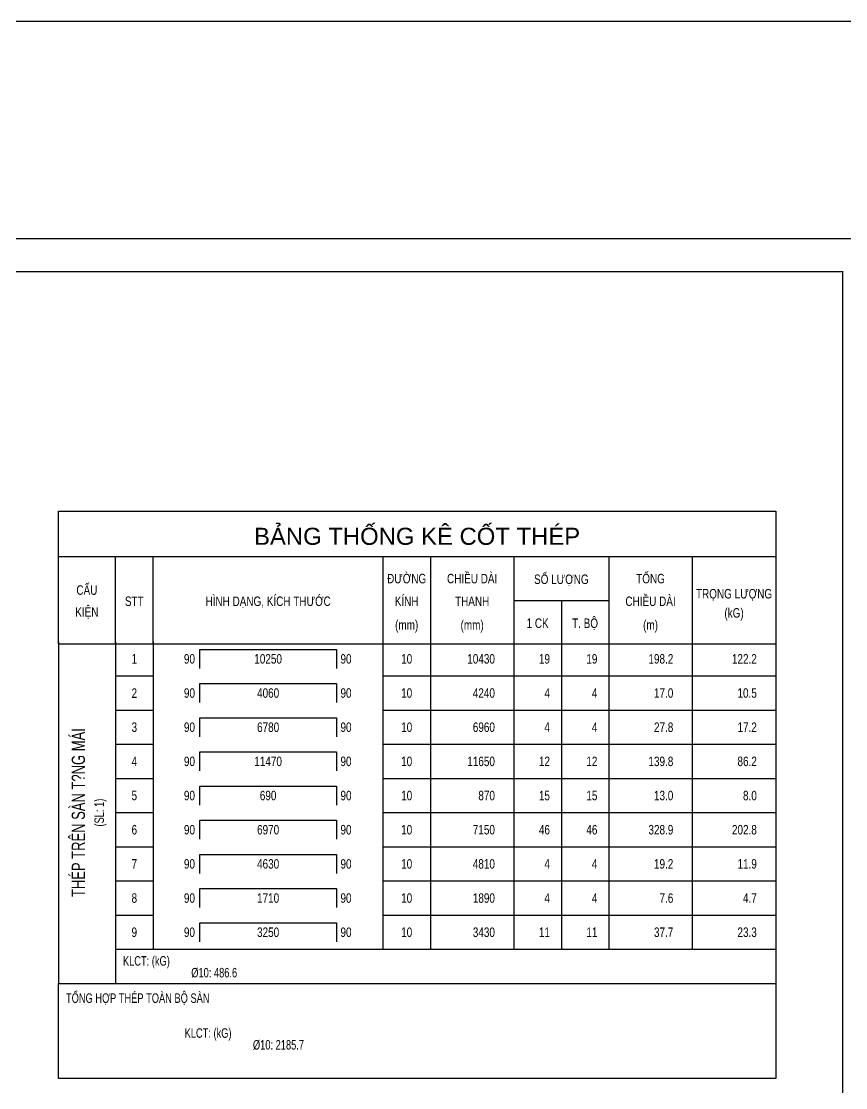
# Model space of a CAD drawing. Extents: x -1855204 to -1466800, y -1308584 to -996495.
# Drawn here: x -1683617 to -1666243, y -1253651 to -1231183 of the extents above; entities that cross this region are included whole.
import ezdxf
from ezdxf.enums import TextEntityAlignment as Align

# ---------------------------------------------------------------- set-up
doc = ezdxf.new("R2010")
doc.units = 0
doc.header["$LTSCALE"] = 150
doc.layers.get('Defpoints').update_dxf_attribs({"lineweight": 18})
for name, color, linetype, lineweight in [('05.Text', 253, 'Continuous', 18), ('11.Khung bo', 32, 'Continuous', 50), ('12.Khung', 36, 'Continuous', 25), ('KCVN-THAY', 7, 'Continuous', 25), ('LS-THAY', 7, 'Continuous', 20)]:
    doc.layers.add(name, color=color, linetype=linetype, lineweight=lineweight)
for name, color, linetype in [('STEEL', 4, 'Continuous'), ('TEXT_SLCK', 3, 'Continuous'), ('TEXT_TCK', 3, 'Continuous'), ('TEXT_THCT', 2, 'Continuous'), ('TEXT_TK', 2, 'Continuous'), ('THONGKE', 5, 'Continuous')]:
    doc.layers.add(name, color=color, linetype=linetype)
doc.styles.add('BIGTEXT', font='arial.ttf', dxfattribs={"width": 0.7})
doc.styles.add('SMTEXT', font='arial.ttf', dxfattribs={"width": 0.7})

# ---------------------------------------------------------------- blocks, each defined once
blk = doc.blocks.new('TK_9')
at = {"layer": 'STEEL'}
for p, q in [((22.25, 7), (58.25, 7)), ((22.25, 2), (22.25, 7)), ((58.25, 7), (58.25, 2))]:
    blk.add_line(p, q, dxfattribs=at)
at = {"layer": 'TEXT_TK', "style": 'SMTEXT', "width": 0.75}
for tag, p in [('SH', (5, 4.5)), ('L2', (40.25, 4.5)), ('DK', (76.75, 4.5))]:
    blk.add_attdef(tag, text='', height=2.5, dxfattribs=at).set_placement(p, align=Align.MIDDLE)
for tag, p in [('L1', (20.98, 4.5)), ('DAI', (100, 4.5)), ('SL1', (114.5, 4.5)), ('SLA', (127, 4.5)), ('DT', (147, 4.5)), ('TL', (169, 4.5))]:
    blk.add_attdef(tag, text='', height=2.5, dxfattribs=at).set_placement(p, align=Align.MIDDLE_RIGHT)
blk.add_attdef('L3', text='', height=2.5, dxfattribs=at).set_placement((59.31, 4.5), align=Align.MIDDLE_LEFT)
blk = doc.blocks.new('*U4')
at = {"layer": 'KCVN-THAY', "color": 140}
blk.add_lwpolyline([(214871.76, 86966.68), (215381.8, 86966.68), (215381.8, 86579.68), (214871.76, 86579.68)], close=True, dxfattribs=at)
blk = doc.blocks.new('100')
at = {"layer": '11.Khung bo', "const_width": 26.7}
blk.add_lwpolyline([(1860913, -945240), (1860913, -916940), (1896063, -916940), (1896063, -945240)], close=True, dxfattribs=at)
at = {"layer": '12.Khung', "color": 1}
blk.add_lwpolyline([(1901579, -945940), (1901579, -916240), (1859580, -916240), (1859580, -945940)], close=True, dxfattribs=at)
blk = doc.blocks.new('THONGKE_TITLE')
at = {"layer": 'TEXT_TK'}
for p, q in [((0, -35), (0, 0)), ((0, 0), (189, 0)), ((189, 0), (189, -35)), ((0, -12), (189, -12)), ((15, -35), (15, -12)), ((25, -35), (25, -12)), ((85.5, -12), (85.5, -35)), ((98, -12), (98, -35)), ((120, -12), (120, -35)), ((145, -12), (145, -35)), ((167, -12), (167, -35)), ((120, -23.56), (145, -23.56)), ((132.5, -23.56), (132.5, -35)), ((0, -35), (189, -35))]:
    blk.add_line(p, q, dxfattribs=at)
at = {"layer": 'TEXT_TK', "color": 4, "style": 'BIGTEXT'}
blk.add_text('BẢNG THỐNG KÊ CỐT THÉP', height=4.5, dxfattribs=at).set_placement((94.5, -6), align=Align.MIDDLE)
at = {"layer": 'TEXT_TK', "style": 'SMTEXT', "width": 0.75}
for s, p in [('ĐƯỜNG', (91.75, -19.04)), ('CHIỀU DÀI', (109, -19.04)), ('SỐ LƯỢNG', (132.5, -19.22)), ('TỔNG', (156, -19.04)), ('CẤU', (7.5, -22.06)), ('HÌNH DẠNG, KÍCH THƯỚC', (55.25, -25.01)), ('KÍNH', (91.75, -25.01)), ('CHIỀU DÀI', (156, -25.01)), ('TRỌNG LƯỢNG', (178, -23.03)), ('KIỆN', (7.5, -27.84)), ('STT', (20, -25.01)), ('THANH', (109, -25.01)), ('T. BỘ', (138.75, -30.79)), ('(kG)', (178, -28.08)), ('(mm)', (91.75, -31.24)), ('(mm)', (109, -31.24)), ('1 CK', (126.25, -30.79)), ('(m)', (156, -31.24))]:
    blk.add_text(s, height=2.5, dxfattribs=at).set_placement(p, align=Align.CENTER)

msp = doc.modelspace()

# ---------------------------------------------------------------- linework, layer by layer
at = {"layer": 'LS-THAY', "color": 140}
msp.add_lwpolyline([(-1855203.4, -1192482.8), (-1466800.4, -1192482.3), (-1466800.4, -1231183.1), (-1855203.4, -1231183.1)], close=True, dxfattribs=at)
at = {"layer": 'TEXT_TK'}
for p, q in [((-1682835.2, -1244255.5), (-1682835.2, -1251455.5)), ((-1681635.2, -1244255.5), (-1681635.2, -1251455.5)), ((-1680835.2, -1244255.5), (-1680835.2, -1250735.5)), ((-1675995.2, -1244255.5), (-1675995.2, -1250735.5)), ((-1674995.2, -1244255.5), (-1674995.2, -1250735.5)), ((-1673235.2, -1244255.5), (-1673235.2, -1250735.5)), ((-1672235.2, -1244255.5), (-1672235.2, -1250735.5)), ((-1671235.2, -1244255.5), (-1671235.2, -1250735.5)), ((-1669475.2, -1244255.5), (-1669475.2, -1250735.5)), ((-1667715.2, -1244255.5), (-1667715.2, -1251455.5)), ((-1682835.2, -1251455.5), (-1667715.2, -1251455.5))]:
    msp.add_line(p, q, dxfattribs=at)
at = {"layer": 'TEXT_TK', "ltscale": 3}
msp.add_lwpolyline([(-1682835.2, -1251455.5), (-1667715.2, -1251455.5), (-1667715.2, -1253455.1), (-1682835.2, -1253455.1)], close=True, dxfattribs=at)
at = {"layer": 'THONGKE'}
for p, q in [((-1681635.2, -1244975.5), (-1680835.2, -1244975.5)), ((-1675995.2, -1244975.5), (-1667715.2, -1244975.5)), ((-1681635.2, -1245695.5), (-1680835.2, -1245695.5)), ((-1675995.2, -1245695.5), (-1667715.2, -1245695.5)), ((-1681635.2, -1246415.5), (-1680835.2, -1246415.5)), ((-1675995.2, -1246415.5), (-1667715.2, -1246415.5)), ((-1681635.2, -1247135.5), (-1680835.2, -1247135.5)), ((-1675995.2, -1247135.5), (-1667715.2, -1247135.5)), ((-1681635.2, -1247855.5), (-1680835.2, -1247855.5)), ((-1675995.2, -1247855.5), (-1667715.2, -1247855.5)), ((-1681635.2, -1248575.5), (-1680835.2, -1248575.5)), ((-1675995.2, -1248575.5), (-1667715.2, -1248575.5)), ((-1681635.2, -1249295.5), (-1680835.2, -1249295.5)), ((-1675995.2, -1249295.5), (-1667715.2, -1249295.5)), ((-1681635.2, -1250015.5), (-1680835.2, -1250015.5)), ((-1675995.2, -1250015.5), (-1667715.2, -1250015.5)), ((-1681635.2, -1250735.5), (-1667715.2, -1250735.5))]:
    msp.add_line(p, q, dxfattribs=at)

# ---------------------------------------------------------------- block references
at = {"layer": '05.Text', "xscale": 0.991454545641318, "yscale": 0.991454545641318, "zscale": 0.9914545456793755}
msp.add_blockref('100', (-3546164.4, -327353.1), dxfattribs=at)
at = {"layer": 'Defpoints', "xscale": 100, "yscale": 100, "zscale": 100}
msp.add_blockref('*U4', (-23193943.1, -9927850.9), dxfattribs=at)
at = {"layer": 'TEXT_TK', "xscale": 80, "yscale": 80, "zscale": 80}
msp.add_blockref('THONGKE_TITLE', (-1682835.2, -1241501.3), dxfattribs=at)
for p, values in [((-1681635.2, -1244975.5), {'SH': '1', 'L1': '90', 'L2': '10250', 'L3': '90', 'DK': '10', 'DAI': '10430', 'SL1': '19', 'SLA': '19', 'DT': '198.2', 'TL': '122.2'}), ((-1681635.2, -1245695.5), {'SH': '2', 'L1': '90', 'L2': '4060', 'L3': '90', 'DK': '10', 'DAI': '4240', 'SL1': '4', 'SLA': '4', 'DT': '17.0', 'TL': '10.5'}), ((-1681635.2, -1246415.5), {'SH': '3', 'L1': '90', 'L2': '6780', 'L3': '90', 'DK': '10', 'DAI': '6960', 'SL1': '4', 'SLA': '4', 'DT': '27.8', 'TL': '17.2'}), ((-1681635.2, -1247135.5), {'SH': '4', 'L1': '90', 'L2': '11470', 'L3': '90', 'DK': '10', 'DAI': '11650', 'SL1': '12', 'SLA': '12', 'DT': '139.8', 'TL': '86.2'}), ((-1681635.2, -1247855.5), {'SH': '5', 'L1': '90', 'L2': '690', 'L3': '90', 'DK': '10', 'DAI': '870', 'SL1': '15', 'SLA': '15', 'DT': '13.0', 'TL': '8.0'}), ((-1681635.2, -1248575.5), {'SH': '6', 'L1': '90', 'L2': '6970', 'L3': '90', 'DK': '10', 'DAI': '7150', 'SL1': '46', 'SLA': '46', 'DT': '328.9', 'TL': '202.8'}), ((-1681635.2, -1249295.5), {'SH': '7', 'L1': '90', 'L2': '4630', 'L3': '90', 'DK': '10', 'DAI': '4810', 'SL1': '4', 'SLA': '4', 'DT': '19.2', 'TL': '11.9'}), ((-1681635.2, -1250015.5), {'SH': '8', 'L1': '90', 'L2': '1710', 'L3': '90', 'DK': '10', 'DAI': '1890', 'SL1': '4', 'SLA': '4', 'DT': '7.6', 'TL': '4.7'}), ((-1681635.2, -1250735.5), {'SH': '9', 'L1': '90', 'L2': '3250', 'L3': '90', 'DK': '10', 'DAI': '3430', 'SL1': '11', 'SLA': '11', 'DT': '37.7', 'TL': '23.3'})]:
    msp.add_blockref('TK_9', p, dxfattribs=at).add_auto_attribs(values)

# ---------------------------------------------------------------- texts
at = {"layer": 'TEXT_SLCK', "style": 'SMTEXT', "width": 0.7}
msp.add_text('(SL: 1)', height=200, rotation=90, dxfattribs=at).set_placement((-1681875.2, -1247855.5), align=Align.CENTER)
at = {"layer": 'TEXT_TCK', "style": 'SMTEXT', "width": 0.7}
msp.add_text('THÉP TRÊN SÀN T?NG MÁI', height=280, rotation=90, dxfattribs=at).set_placement((-1682275.2, -1247855.5), align=Align.CENTER)
at = {"layer": 'TEXT_THCT', "style": 'SMTEXT', "width": 0.7}
for s, p in [('KLCT: (kG)', (-1681475.2, -1251079.5)), ('%%c10: 486.6', (-1680035.2, -1251327.5)), ('KLCT: (kG)', (-1680175.2, -1252599.5)), ('%%c10: 2185.7', (-1678735.2, -1252847.5))]:
    msp.add_text(s, height=200, dxfattribs=at).set_placement(p)
at = {"layer": 'TEXT_THCT', "ltscale": 3, "style": 'SMTEXT', "width": 0.7}
msp.add_text('TỔNG HỢP THÉP TOÀN BỘ SÀN', height=200, dxfattribs=at).set_placement((-1682675.2, -1251863.8))

doc.saveas('drawing.dxf')
